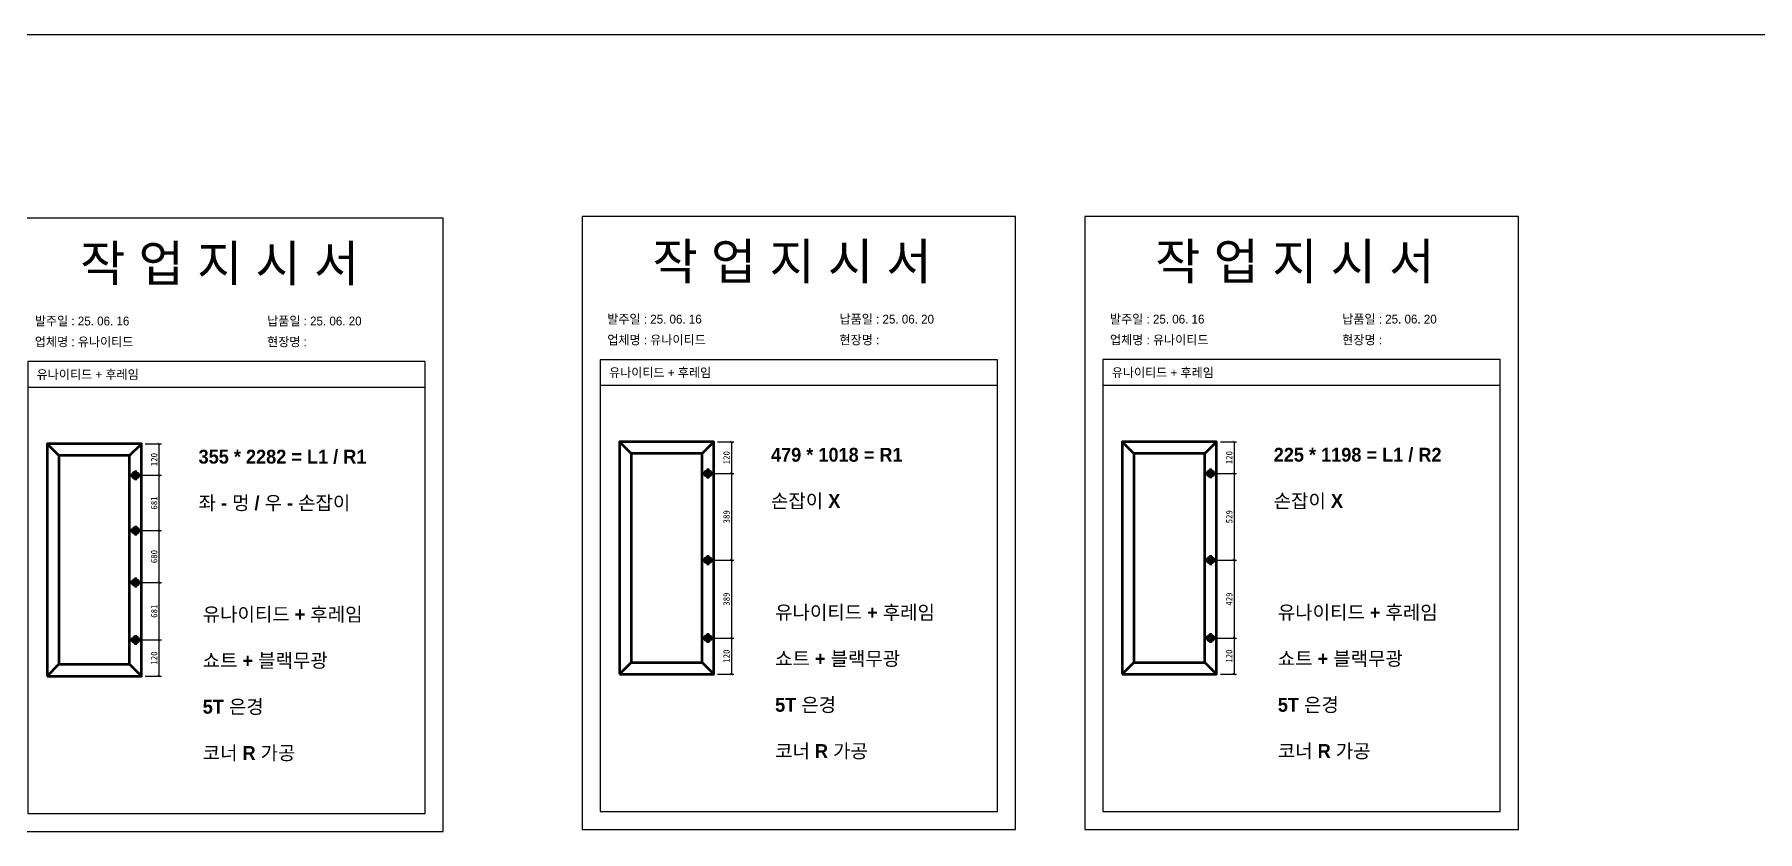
# Model space of a CAD drawing. Header units: millimetres. Extents: x -44117 to 256353, y -2095463 to 65325.
# Drawn here: x 110952 to 117628, y -153935 to -150847 of the extents above; entities that cross this region are included whole.
import ezdxf

# ---------------------------------------------------------------- set-up
doc = ezdxf.new("R2010")
doc.units = ezdxf.units.MM
doc.header["$LTSCALE"] = 10
doc.layers.add('Layer1', color=7, linetype='Continuous', lineweight=70)
doc.dimstyles.new('ISO-25', dxfattribs={"dimtxt": 2.5, "dimasz": 2.5, "dimexe": 1, "dimexo": 1, "dimtad": 1, "dimtxsty": 'Standard', "dimblk": 'ARCHTICK', "dimcen": 2.5, "dimadec": 0, "dimazin": 0, "dimtfac": 1, "dimtmove": 0, "dimatfit": 3, "dimfxl": 0, "dimarcsym": 0})

# ---------------------------------------------------------------- blocks, each defined once
blk = doc.blocks.new('_ArchTick')
at = {"color": 0, "linetype": 'ByBlock', "const_width": 0.15}
blk.add_lwpolyline([(-0.5, -0.5), (0.5, 0.5)], dxfattribs=at)
blk = doc.blocks.new('*D2861')
at = {"color": 0, "lineweight": -2}
for p, q in [((111381.2, -152433), (111444.3, -152433)), ((111434.3, -152433), (111434.3, -152555.3)), ((111357.8, -152555.3), (111444.3, -152555.3))]:
    blk.add_line(p, q, dxfattribs=at)
at = {"layer": 'Defpoints', "color": 0}
for p in [(111366.2, -152433), (111342.8, -152555.3), (111434.3, -152555.3)]:
    blk.add_point(p, dxfattribs=at)
at = {"color": 0, "lineweight": -2, "xscale": 10, "yscale": 10, "zscale": 10}
for p, rotation in [((111434.3, -152433), 90), ((111434.3, -152555.3), 270)]:
    blk.add_blockref('_ArchTick', p, dxfattribs=dict(at, rotation=rotation))
at = {"color": 0, "insert": (111415.6, -152494.2), "char_height": 25, "attachment_point": 5, "rotation": 90}
blk.add_mtext('120', dxfattribs=at)
blk = doc.blocks.new('*D2862')
at = {"color": 0, "lineweight": -2}
for p, q in [((111357.8, -152555.3), (111444.3, -152555.3)), ((111434.3, -152555.3), (111434.3, -152769.6)), ((111357.8, -152769.6), (111444.3, -152769.6))]:
    blk.add_line(p, q, dxfattribs=at)
at = {"layer": 'Defpoints', "color": 0}
for p in [(111342.8, -152555.3), (111342.8, -152769.6), (111434.3, -152769.6)]:
    blk.add_point(p, dxfattribs=at)
at = {"color": 0, "lineweight": -2, "xscale": 10, "yscale": 10, "zscale": 10}
for p, rotation in [((111434.3, -152555.3), 90), ((111434.3, -152769.6), 270)]:
    blk.add_blockref('_ArchTick', p, dxfattribs=dict(at, rotation=rotation))
at = {"color": 0, "insert": (111415.6, -152662.5), "char_height": 25, "attachment_point": 5, "rotation": 90}
blk.add_mtext('681', dxfattribs=at)
blk = doc.blocks.new('*D2863')
at = {"color": 0, "lineweight": -2}
for p, q in [((111357.8, -152769.6), (111444.3, -152769.6)), ((111434.3, -152769.6), (111434.3, -152970.4)), ((111357.8, -152970.4), (111444.3, -152970.4))]:
    blk.add_line(p, q, dxfattribs=at)
at = {"layer": 'Defpoints', "color": 0}
for p in [(111342.8, -152769.6), (111342.8, -152970.4), (111434.3, -152970.4)]:
    blk.add_point(p, dxfattribs=at)
at = {"color": 0, "lineweight": -2, "xscale": 10, "yscale": 10, "zscale": 10}
for p, rotation in [((111434.3, -152769.6), 90), ((111434.3, -152970.4), 270)]:
    blk.add_blockref('_ArchTick', p, dxfattribs=dict(at, rotation=rotation))
at = {"color": 0, "insert": (111415.6, -152870), "char_height": 25, "attachment_point": 5, "rotation": 90}
blk.add_mtext('680', dxfattribs=at)
blk = doc.blocks.new('*D2864')
at = {"color": 0, "lineweight": -2}
for p, q in [((111357.8, -152970.4), (111444.3, -152970.4)), ((111434.3, -152970.4), (111434.3, -153193.1)), ((111357.8, -153193.1), (111444.3, -153193.1))]:
    blk.add_line(p, q, dxfattribs=at)
at = {"layer": 'Defpoints', "color": 0}
for p in [(111342.8, -152970.4), (111342.8, -153193.1), (111434.3, -153193.1)]:
    blk.add_point(p, dxfattribs=at)
at = {"color": 0, "lineweight": -2, "xscale": 10, "yscale": 10, "zscale": 10}
for p, rotation in [((111434.3, -152970.4), 90), ((111434.3, -153193.1), 270)]:
    blk.add_blockref('_ArchTick', p, dxfattribs=dict(at, rotation=rotation))
at = {"color": 0, "insert": (111415.6, -153081.7), "char_height": 25, "attachment_point": 5, "rotation": 90}
blk.add_mtext('681', dxfattribs=at)
blk = doc.blocks.new('*D2865')
at = {"color": 0, "lineweight": -2}
for p, q in [((111357.8, -153193.1), (111444.3, -153193.1)), ((111434.3, -153193.1), (111434.3, -153333.1)), ((111381.2, -153333.1), (111444.3, -153333.1))]:
    blk.add_line(p, q, dxfattribs=at)
at = {"layer": 'Defpoints', "color": 0}
for p in [(111342.8, -153193.1), (111366.2, -153333.1), (111434.3, -153333.1)]:
    blk.add_point(p, dxfattribs=at)
at = {"color": 0, "lineweight": -2, "xscale": 10, "yscale": 10, "zscale": 10}
for p, rotation in [((111434.3, -153193.1), 90), ((111434.3, -153333.1), 270)]:
    blk.add_blockref('_ArchTick', p, dxfattribs=dict(at, rotation=rotation))
at = {"color": 0, "insert": (111415.6, -153263.1), "char_height": 25, "attachment_point": 5, "rotation": 90}
blk.add_mtext('120', dxfattribs=at)
blk = doc.blocks.new('*D2866')
at = {"color": 0, "lineweight": -2}
for p, q in [((113599, -152425.7), (113662.2, -152425.7)), ((113652.2, -152425.7), (113652.2, -152548)), ((113575.7, -152548), (113662.2, -152548))]:
    blk.add_line(p, q, dxfattribs=at)
at = {"layer": 'Defpoints', "color": 0}
for p in [(113584, -152425.7), (113560.7, -152548), (113652.2, -152548)]:
    blk.add_point(p, dxfattribs=at)
at = {"color": 0, "lineweight": -2, "xscale": 10, "yscale": 10, "zscale": 10}
for p, rotation in [((113652.2, -152425.7), 90), ((113652.2, -152548), 270)]:
    blk.add_blockref('_ArchTick', p, dxfattribs=dict(at, rotation=rotation))
at = {"color": 0, "insert": (113633.4, -152486.8), "char_height": 25, "attachment_point": 5, "rotation": 90}
blk.add_mtext('120', dxfattribs=at)
blk = doc.blocks.new('*D2867')
at = {"color": 0, "lineweight": -2}
for p, q in [((113575.7, -152548), (113662.2, -152548)), ((113652.2, -152548), (113652.2, -152884.1)), ((113575.7, -152884.1), (113662.2, -152884.1))]:
    blk.add_line(p, q, dxfattribs=at)
at = {"layer": 'Defpoints', "color": 0}
for p in [(113560.7, -152548), (113560.7, -152884.1), (113652.2, -152884.1)]:
    blk.add_point(p, dxfattribs=at)
at = {"color": 0, "lineweight": -2, "xscale": 10, "yscale": 10, "zscale": 10}
for p, rotation in [((113652.2, -152548), 90), ((113652.2, -152884.1), 270)]:
    blk.add_blockref('_ArchTick', p, dxfattribs=dict(at, rotation=rotation))
at = {"color": 0, "insert": (113633.4, -152716), "char_height": 25, "attachment_point": 5, "rotation": 90}
blk.add_mtext('389', dxfattribs=at)
blk = doc.blocks.new('*D2868')
at = {"color": 0, "lineweight": -2}
for p, q in [((113575.7, -152884.1), (113662.2, -152884.1)), ((113652.2, -152884.1), (113652.2, -153185.8)), ((113575.7, -153185.8), (113662.2, -153185.8))]:
    blk.add_line(p, q, dxfattribs=at)
at = {"layer": 'Defpoints', "color": 0}
for p in [(113560.7, -152884.1), (113560.7, -153185.8), (113652.2, -153185.8)]:
    blk.add_point(p, dxfattribs=at)
at = {"color": 0, "lineweight": -2, "xscale": 10, "yscale": 10, "zscale": 10}
for p, rotation in [((113652.2, -152884.1), 90), ((113652.2, -153185.8), 270)]:
    blk.add_blockref('_ArchTick', p, dxfattribs=dict(at, rotation=rotation))
at = {"color": 0, "insert": (113633.4, -153034.9), "char_height": 25, "attachment_point": 5, "rotation": 90}
blk.add_mtext('389', dxfattribs=at)
blk = doc.blocks.new('*D2869')
at = {"color": 0, "lineweight": -2}
for p, q in [((113575.7, -153185.8), (113662.2, -153185.8)), ((113652.2, -153185.8), (113652.2, -153325.8)), ((113599, -153325.8), (113662.2, -153325.8))]:
    blk.add_line(p, q, dxfattribs=at)
at = {"layer": 'Defpoints', "color": 0}
for p in [(113560.7, -153185.8), (113584, -153325.8), (113652.2, -153325.8)]:
    blk.add_point(p, dxfattribs=at)
at = {"color": 0, "lineweight": -2, "xscale": 10, "yscale": 10, "zscale": 10}
for p, rotation in [((113652.2, -153185.8), 90), ((113652.2, -153325.8), 270)]:
    blk.add_blockref('_ArchTick', p, dxfattribs=dict(at, rotation=rotation))
at = {"color": 0, "insert": (113633.4, -153255.8), "char_height": 25, "attachment_point": 5, "rotation": 90}
blk.add_mtext('120', dxfattribs=at)
blk = doc.blocks.new('*D2870')
at = {"color": 0, "lineweight": -2}
for p, q in [((115546.9, -152425.6), (115610, -152425.6)), ((115600, -152425.6), (115600, -152547.9)), ((115523.5, -152547.9), (115610, -152547.9))]:
    blk.add_line(p, q, dxfattribs=at)
at = {"layer": 'Defpoints', "color": 0}
for p in [(115531.9, -152425.6), (115508.5, -152547.9), (115600, -152547.9)]:
    blk.add_point(p, dxfattribs=at)
at = {"color": 0, "lineweight": -2, "xscale": 10, "yscale": 10, "zscale": 10}
for p, rotation in [((115600, -152425.6), 90), ((115600, -152547.9), 270)]:
    blk.add_blockref('_ArchTick', p, dxfattribs=dict(at, rotation=rotation))
at = {"color": 0, "insert": (115581.3, -152486.7), "char_height": 25, "attachment_point": 5, "rotation": 90}
blk.add_mtext('120', dxfattribs=at)
blk = doc.blocks.new('*D2871')
at = {"color": 0, "lineweight": -2}
for p, q in [((115523.5, -152547.9), (115610, -152547.9)), ((115600, -152547.9), (115600, -152883.9)), ((115523.5, -152883.9), (115610, -152883.9))]:
    blk.add_line(p, q, dxfattribs=at)
at = {"layer": 'Defpoints', "color": 0}
for p in [(115508.5, -152547.9), (115508.5, -152883.9), (115600, -152883.9)]:
    blk.add_point(p, dxfattribs=at)
at = {"color": 0, "lineweight": -2, "xscale": 10, "yscale": 10, "zscale": 10}
for p, rotation in [((115600, -152547.9), 90), ((115600, -152883.9), 270)]:
    blk.add_blockref('_ArchTick', p, dxfattribs=dict(at, rotation=rotation))
at = {"color": 0, "insert": (115581.3, -152715.9), "char_height": 25, "attachment_point": 5, "rotation": 90}
blk.add_mtext('529', dxfattribs=at)
blk = doc.blocks.new('*D2872')
at = {"color": 0, "lineweight": -2}
for p, q in [((115523.5, -152883.9), (115610, -152883.9)), ((115600, -152883.9), (115600, -153185.6)), ((115523.5, -153185.6), (115610, -153185.6))]:
    blk.add_line(p, q, dxfattribs=at)
at = {"layer": 'Defpoints', "color": 0}
for p in [(115508.5, -152883.9), (115508.5, -153185.6), (115600, -153185.6)]:
    blk.add_point(p, dxfattribs=at)
at = {"color": 0, "lineweight": -2, "xscale": 10, "yscale": 10, "zscale": 10}
for p, rotation in [((115600, -152883.9), 90), ((115600, -153185.6), 270)]:
    blk.add_blockref('_ArchTick', p, dxfattribs=dict(at, rotation=rotation))
at = {"color": 0, "insert": (115581.3, -153034.8), "char_height": 25, "attachment_point": 5, "rotation": 90}
blk.add_mtext('429', dxfattribs=at)
blk = doc.blocks.new('*D2873')
at = {"color": 0, "lineweight": -2}
for p, q in [((115523.5, -153185.6), (115610, -153185.6)), ((115600, -153185.6), (115600, -153325.6)), ((115546.9, -153325.6), (115610, -153325.6))]:
    blk.add_line(p, q, dxfattribs=at)
at = {"layer": 'Defpoints', "color": 0}
for p in [(115508.5, -153185.6), (115531.9, -153325.6), (115600, -153325.6)]:
    blk.add_point(p, dxfattribs=at)
at = {"color": 0, "lineweight": -2, "xscale": 10, "yscale": 10, "zscale": 10}
for p, rotation in [((115600, -153185.6), 90), ((115600, -153325.6), 270)]:
    blk.add_blockref('_ArchTick', p, dxfattribs=dict(at, rotation=rotation))
at = {"color": 0, "insert": (115581.3, -153255.6), "char_height": 25, "attachment_point": 5, "rotation": 90}
blk.add_mtext('120', dxfattribs=at)

msp = doc.modelspace()

# ---------------------------------------------------------------- linework, layer by layer
at = {"color": 1}
msp.add_line((104268.80493, -150847.15835), (196537.95179, -150847.15835), dxfattribs=at)
msp.add_line((104268.80493, -150847.15835), (196537.95179, -150847.15835), dxfattribs=at)
for p, q in [((112465.80812, -152114.58707), (110925.80812, -152114.58707)), ((114683.67694, -152107.23745), (113143.67694, -152107.23745)), ((116631.49312, -152107.12164), (115091.49312, -152107.12164)), ((112465.80812, -152214.58707), (110925.80812, -152214.58707)), ((114683.67694, -152207.23745), (113143.67694, -152207.23745)), ((116631.49312, -152207.12164), (115091.49312, -152207.12164))]:
    msp.add_line(p, q)
for points in [[(113073.67694, -153928.06773), (114753.67694, -153928.06773), (114753.67694, -151552.06773), (113073.67694, -151552.06773)], [(115021.49312, -153927.95192), (116701.49312, -153927.95192), (116701.49312, -151551.95192), (115021.49312, -151551.95192)], [(110855.80812, -153935.41734), (112535.80812, -153935.41734), (112535.80812, -151559.41734), (110855.80812, -151559.41734)]]:
    msp.add_lwpolyline(points, close=True)
for points in [[(110925.80812, -152114.58707), (110925.80812, -153865.41734), (112465.80812, -153865.41734), (112465.80812, -152114.58707)], [(113143.67694, -152107.23745), (113143.67694, -153858.06773), (114683.67694, -153858.06773), (114683.67694, -152107.23745)], [(115091.49312, -152107.12164), (115091.49312, -153857.95192), (116631.49312, -153857.95192), (116631.49312, -152107.12164)]]:
    msp.add_lwpolyline(points)
at = {"layer": 'Layer1'}
for p, q in [((111046.51121, -152478.6893), (111000.84552, -152433.02361)), ((111320.50535, -152478.6893), (111366.17104, -152433.02361)), ((113264.38002, -152471.33968), (113218.71433, -152425.67399)), ((113538.37416, -152471.33968), (113584.03985, -152425.67399)), ((115212.1962, -152471.22387), (115166.53051, -152425.55818)), ((115486.19034, -152471.22387), (115531.85603, -152425.55818)), ((111342.84914, -152536.3415), (111342.84914, -152574.30442)), ((113560.71796, -152528.99189), (113560.71796, -152566.95481)), ((115508.53414, -152528.87608), (115508.53414, -152566.839)), ((111342.84914, -152750.62107), (111342.84914, -152788.58398)), ((113560.71796, -152865.06914), (113560.71796, -152903.03205)), ((115508.53414, -152864.95333), (115508.53414, -152902.91624)), ((111342.84914, -152951.4027), (111342.84914, -152989.36562)), ((111342.84914, -153174.11847), (111342.84914, -153212.08138)), ((113560.71796, -153166.76886), (113560.71796, -153204.73177)), ((115508.53414, -153166.65305), (115508.53414, -153204.61596)), ((111000.84552, -153333.10689), (111046.51121, -153287.4412)), ((111366.17104, -153333.10689), (111320.50535, -153287.4412)), ((113218.71433, -153325.75727), (113264.38002, -153280.09158)), ((113584.03985, -153325.75727), (113538.37416, -153280.09158)), ((115166.53051, -153325.64147), (115212.1962, -153279.97578)), ((115531.85603, -153325.64147), (115486.19034, -153279.97578))]:
    msp.add_line(p, q, dxfattribs=at)
for points in [[(111000.84552, -153333.10689), (111366.17104, -153333.10689), (111366.17104, -152433.02361), (111000.84552, -152433.02361)], [(111046.51121, -153287.4412), (111320.50535, -153287.4412), (111320.50535, -152478.6893), (111046.51121, -152478.6893)], [(113218.71433, -153325.75727), (113584.03985, -153325.75727), (113584.03985, -152425.67399), (113218.71433, -152425.67399)], [(113264.38002, -153280.09158), (113538.37416, -153280.09158), (113538.37416, -152471.33968), (113264.38002, -152471.33968)], [(115166.53051, -153325.64147), (115531.85603, -153325.64147), (115531.85603, -152425.55818), (115166.53051, -152425.55818)], [(115212.1962, -153279.97578), (115486.19034, -153279.97578), (115486.19034, -152471.22387), (115212.1962, -152471.22387)], [(113579.69941, -152547.97335), (113541.7365, -152547.97335)], [(115527.5156, -152547.85754), (115489.55268, -152547.85754)], [(111361.8306, -152555.32296), (111323.86768, -152555.32296)], [(111361.8306, -152769.60252), (111323.86768, -152769.60252)], [(113579.69941, -152884.0506), (113541.7365, -152884.0506)], [(115527.5156, -152883.93479), (115489.55268, -152883.93479)], [(111361.8306, -152970.38416), (111323.86768, -152970.38416)], [(111361.8306, -153193.09993), (111323.86768, -153193.09993)], [(113579.69941, -153185.75031), (113541.7365, -153185.75031)], [(115527.5156, -153185.6345), (115489.55268, -153185.6345)]]:
    msp.add_lwpolyline(points, close=True, dxfattribs=at)
for centre in [(111342.84914, -152555.32296), (113560.71796, -152547.97335), (115508.53414, -152547.85754), (111342.84914, -152769.60252), (113560.71796, -152884.0506), (115508.53414, -152883.93479), (111342.84914, -152970.38416), (111342.84914, -153193.09993), (113560.71796, -153185.75031), (115508.53414, -153185.6345)]:
    msp.add_circle(centre, 12.6543, dxfattribs=at)

# ---------------------------------------------------------------- texts
at = {"attachment_point": 1}
for s, width, gutter_width, heights, insert, char_height in [('{\\fGulim|b0|i0|c129|p50;작 업 지 시 서}', 3307.3198183, 12.5, [-155.84554], (111128.61473, -151663.57985), 140), ('{\\fGulim|b0|i0|c129|p50;작 업 지 시 서}', 3307.3198183, 12.5, [-155.84554], (113346.48354, -151656.23024), 140), ('{\\fGulim|b0|i0|c129|p50;작 업 지 시 서}', 3307.3198183, 12.5, [-155.84554], (115294.29973, -151656.11443), 140), ('{\\fGulim|b0|i0|c129|p50;발주일 : 25. 06. 16}', 3307.3198183, 12.5, [34.50412], (110953.40537, -151940.30028), 34.3), ('{\\fGulim|b0|i0|c129|p50;납품일 : 25. 06. 20}', 3307.3198183, 12.5, [37.67976], (111853.38335, -151940.30028), 34.3), ('{\\fGulim|b0|i0|c129|p50;발주일 : 25. 06. 16}', 3307.3198183, 12.5, [34.50412], (113171.27419, -151932.95066), 34.3), ('{\\fGulim|b0|i0|c129|p50;납품일 : 25. 06. 20}', 3307.3198183, 12.5, [37.67976], (114071.25217, -151932.95066), 34.3), ('{\\fGulim|b0|i0|c129|p50;발주일 : 25. 06. 16}', 3307.3198183, 12.5, [34.50412], (115119.09037, -151932.83485), 34.3), ('{\\fGulim|b0|i0|c129|p50;납품일 : 25. 06. 20}', 3307.3198183, 12.5, [37.67976], (116019.06835, -151932.83485), 34.3), ('{\\fGulim|b0|i0|c129|p50;업체명 : 유나이티드}', 3307.3198183, 12.5, [36.11279], (110953.40537, -152020.95645), 34.3), ('{\\fGulim|b0|i0|c129|p50;현장명 : }', 3307.3198183, 12.5, [-38.2735], (111853.38335, -152020.95645), 34.3), ('{\\fGulim|b0|i0|c129|p50;업체명 : 유나이티드}', 3307.3198183, 12.5, [36.11279], (113171.27419, -152013.60684), 34.3), ('{\\fGulim|b0|i0|c129|p50;현장명 : }', 3307.3198183, 12.5, [-38.2735], (114071.25217, -152013.60684), 34.3), ('{\\fGulim|b0|i0|c129|p50;업체명 : 유나이티드}', 3307.3198183, 12.5, [36.11279], (115119.09037, -152013.49103), 34.3), ('{\\fGulim|b0|i0|c129|p50;현장명 : }', 3307.3198183, 12.5, [-38.2735], (116019.06835, -152013.49103), 34.3), ('{\\fGulim|b0|i0|c129|p50;유나이티드 + 후레임}', 3307.3198183, 12.5, [38.31917], (110960.44757, -152147.62255), 34.3), ('{\\fGulim|b0|i0|c129|p50;유나이티드 + 후레임}', 3307.3198183, 12.5, [38.31917], (113178.31639, -152140.27294), 34.3), ('{\\fGulim|b0|i0|c129|p50;유나이티드 + 후레임}', 3307.3198183, 12.5, [38.31917], (115126.13257, -152140.15713), 34.3), ('{\\fGulim|b1|i0|c129|p50;355 * 2282 = L1 / R1\\P\\P좌 - 멍 / 우 - 손잡이}', 3452.1381003, 13.04734, [-248.83742], (111587.82871, -152456.11665), 53.7028516), ('{\\fGulim|b1|i0|c129|p50;479 * 1018 = R1\\P\\P손잡이 X}', 3452.1381003, 13.04734, [-238.82141], (113805.69752, -152448.76704), 53.7028516), ('{\\fGulim|b1|i0|c129|p50;225 * 1198 = L1 / R2\\P\\P손잡이 X}', 3452.1381003, 13.04734, [-243.65183], (115753.5137, -152448.65123), 53.7028516), ('{\\fGulim|b1|i0|c129|p50;유나이티드 + 후레임\\P\\P쇼트 + 블랙무광\\P\\P5T 은경\\P\\P코너 R 가공}', 3452.1381003, 13.04734, [-604.15708], (111603.79486, -153066.93523), 53.7028516), ('{\\fGulim|b1|i0|c129|p50;유나이티드 + 후레임\\P\\P쇼트 + 블랙무광\\P\\P5T 은경\\P\\P코너 R 가공}', 3452.1381003, 13.04734, [-604.15708], (113821.66367, -153059.58562), 53.7028516), ('{\\fGulim|b1|i0|c129|p50;유나이티드 + 후레임\\P\\P쇼트 + 블랙무광\\P\\P5T 은경\\P\\P코너 R 가공}', 3452.1381003, 13.04734, [-604.15708], (115769.47985, -153059.46981), 53.7028516)]:
    msp.add_mtext_dynamic_manual_height_columns(s, width=width, gutter_width=gutter_width, heights=heights, dxfattribs=dict(at, insert=insert, char_height=char_height))

# ---------------------------------------------------------------- dimensions: what is measured, and where the dimension line sits
for base, p1, p2, text, picture, middle in [((113652.19843, -152547.97335), (113584.03985, -152425.67399), (113560.71796, -152547.97335), '120', '*D2866', (113633.44843, -152486.82367)), ((115600.01461, -152547.85754), (115531.85603, -152425.55818), (115508.53414, -152547.85754), '120', '*D2870', (115581.26461, -152486.70786)), ((111434.32961, -152555.32296), (111366.17104, -152433.02361), (111342.84914, -152555.32296), '120', '*D2861', (111415.57961, -152494.17328)), ((111434.32961, -152769.60252), (111342.84914, -152555.32296), (111342.84914, -152769.60252), '681', '*D2862', (111415.57961, -152662.46274)), ((113652.19843, -152884.0506), (113560.71796, -152547.97335), (113560.71796, -152884.0506), '389', '*D2867', (113633.44843, -152716.01197)), ((115600.01461, -152883.93479), (115508.53414, -152547.85754), (115508.53414, -152883.93479), '529', '*D2871', (115581.26461, -152715.89616)), ((111434.32961, -152970.38416), (111342.84914, -152769.60252), (111342.84914, -152970.38416), '680', '*D2863', (111415.57961, -152869.99334)), ((113652.19843, -153185.75031), (113560.71796, -152884.0506), (113560.71796, -153185.75031), '389', '*D2868', (113633.44843, -153034.90045)), ((115600.01461, -153185.6345), (115508.53414, -152883.93479), (115508.53414, -153185.6345), '429', '*D2872', (115581.26461, -153034.78465)), ((111434.32961, -153193.09993), (111342.84914, -152970.38416), (111342.84914, -153193.09993), '681', '*D2864', (111415.57961, -153081.74204)), ((111434.32961, -153333.10689), (111342.84914, -153193.09993), (111366.17104, -153333.10689), '120', '*D2865', (111415.57961, -153263.10341)), ((113652.19843, -153325.75727), (113560.71796, -153185.75031), (113584.03985, -153325.75727), '120', '*D2869', (113633.44843, -153255.75379)), ((115600.01461, -153325.64147), (115508.53414, -153185.6345), (115531.85603, -153325.64147), '120', '*D2873', (115581.26461, -153255.63799))]:
    dim = msp.add_linear_dim(base=base, p1=p1, p2=p2, angle=90, text=text, dimstyle='ISO-25', override={"dimscale": 10, "dimasz": 1, "dimexo": 1.5})
    dim.commit()
    dim.dimension.update_dxf_attribs({"geometry": picture, "text_midpoint": middle})

doc.saveas('drawing.dxf')
